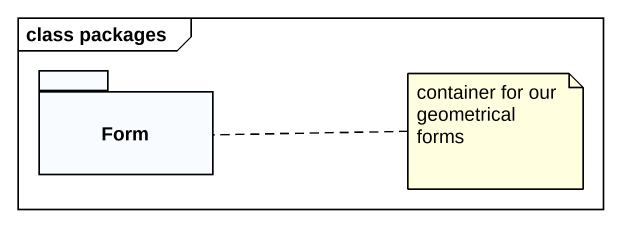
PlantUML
@startuml
mainframe class packages
package Form {
}
note right of Form : container for our geometrical forms
@enduml
